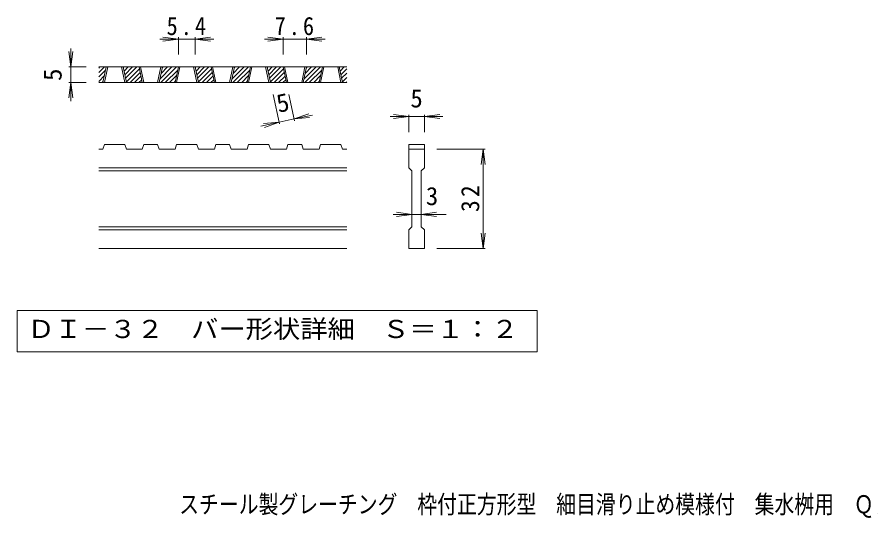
# Model space of a CAD drawing. Units: millimetres on the paper, enlarged 5 times, with parts at other scales. Extents: x -666 to 879, y -685 to 671.
# Drawn here: x -578 to 110, y -685 to -281 of the extents above; entities that cross this region are included whole.
import ezdxf
from ezdxf.enums import TextEntityAlignment as Align

# ---------------------------------------------------------------- set-up
doc = ezdxf.new("R2010")
doc.units = ezdxf.units.MM
doc.header["$LTSCALE"] = 5
doc.layers.add('D-0_通り芯', color=3, linetype='Continuous', lineweight=9)
doc.layers.add('D-4_寸法', color=7, linetype='Continuous', lineweight=9)
doc.layers.add('F-5_F-5ﾚｲﾔ', color=2, linetype='Continuous')
doc.styles.add('ＭＳ ゴシック', font='')
doc.styles.get('ＭＳ ゴシック').set_extended_font_data('MS Gothic')

msp = doc.modelspace()

# ---------------------------------------------------------------- linework, layer by layer
at = {"layer": 'D-0_通り芯'}
for p, q in [((-512.109, -326.051), (-507.576, -321.518)), ((-512.109, -322.516), (-511.112, -321.518)), ((-312.109, -321.518), (-512.109, -321.518)), ((-508.671, -334.018), (-505.996, -321.518)), ((-507.421, -334.018), (-504.746, -321.518)), ((-493.671, -321.518), (-490.996, -334.018)), ((-492.421, -321.518), (-489.746, -334.018)), ((-492.335, -321.917), (-491.936, -321.518)), ((-491.712, -324.83), (-488.401, -321.518)), ((-491.089, -327.742), (-484.865, -321.518)), ((-490.466, -330.654), (-481.33, -321.518)), ((-489.843, -333.566), (-479.313, -323.037)), ((-476.963, -334.018), (-479.638, -321.518)), ((-475.713, -334.018), (-478.388, -321.518)), ((-461.963, -321.518), (-464.638, -334.018)), ((-460.713, -321.518), (-463.388, -334.018)), ((-462.8, -331.273), (-453.046, -321.518)), ((-462.01, -334.018), (-449.51, -321.518)), ((-461.838, -326.775), (-456.581, -321.518)), ((-460.875, -322.277), (-460.117, -321.518)), ((-450.605, -334.018), (-447.93, -321.518)), ((-449.355, -334.018), (-446.68, -321.518)), ((-435.605, -321.518), (-432.93, -334.018)), ((-434.355, -321.518), (-431.68, -334.018)), ((-434.269, -321.917), (-433.87, -321.518)), ((-433.646, -324.83), (-430.335, -321.518)), ((-433.023, -327.742), (-426.799, -321.518)), ((-432.4, -330.654), (-423.264, -321.518)), ((-431.777, -333.566), (-421.247, -323.037)), ((-418.897, -334.018), (-421.572, -321.518)), ((-417.647, -334.018), (-420.322, -321.518)), ((-403.897, -321.518), (-406.572, -334.018)), ((-402.647, -321.518), (-405.322, -334.018)), ((-404.734, -331.273), (-394.98, -321.518)), ((-403.944, -334.018), (-391.444, -321.518)), ((-403.772, -326.775), (-398.515, -321.518)), ((-402.809, -322.277), (-402.051, -321.518)), ((-392.539, -334.018), (-389.864, -321.518)), ((-391.289, -334.018), (-388.614, -321.518)), ((-377.539, -321.518), (-374.864, -334.018)), ((-376.289, -321.518), (-373.614, -334.018)), ((-376.203, -321.917), (-375.804, -321.518)), ((-375.58, -324.83), (-372.269, -321.518)), ((-374.957, -327.742), (-368.733, -321.518)), ((-374.334, -330.654), (-365.198, -321.518)), ((-373.711, -333.566), (-363.181, -323.037)), ((-360.831, -334.018), (-363.506, -321.518)), ((-359.581, -334.018), (-362.256, -321.518)), ((-345.831, -321.518), (-348.506, -334.018)), ((-344.581, -321.518), (-347.256, -334.018)), ((-346.668, -331.273), (-336.913, -321.518)), ((-345.878, -334.018), (-333.378, -321.518)), ((-345.706, -326.775), (-340.449, -321.518)), ((-344.743, -322.277), (-343.985, -321.518)), ((-334.473, -334.018), (-331.798, -321.518)), ((-333.223, -334.018), (-330.548, -321.518)), ((-319.473, -321.518), (-316.798, -334.018)), ((-318.223, -321.518), (-315.548, -334.018)), ((-318.137, -321.917), (-317.738, -321.518)), ((-317.514, -324.83), (-314.203, -321.518)), ((-316.891, -327.742), (-312.109, -322.96)), ((-512.109, -329.587), (-506.528, -324.006)), ((-512.109, -333.123), (-507.491, -328.504)), ((-486.759, -334.018), (-478.69, -325.949)), ((-483.223, -334.018), (-478.066, -328.861)), ((-458.475, -334.018), (-448.462, -324.006)), ((-454.939, -334.018), (-449.425, -328.504)), ((-428.693, -334.018), (-420.624, -325.949)), ((-425.157, -334.018), (-420, -328.861)), ((-400.409, -334.018), (-390.396, -324.006)), ((-396.873, -334.018), (-391.359, -328.504)), ((-370.627, -334.018), (-362.558, -325.949)), ((-367.091, -334.018), (-361.934, -328.861)), ((-342.343, -334.018), (-332.33, -324.006)), ((-338.807, -334.018), (-333.293, -328.504)), ((-316.268, -330.654), (-312.109, -326.496)), ((-315.645, -333.566), (-312.109, -330.031)), ((-312.109, -334.018), (-512.109, -334.018)), ((-509.47, -334.018), (-508.453, -333.002)), ((-479.688, -334.018), (-477.443, -331.774)), ((-451.404, -334.018), (-450.387, -333.002)), ((-421.622, -334.018), (-419.377, -331.774)), ((-393.338, -334.018), (-392.321, -333.002)), ((-363.556, -334.018), (-361.311, -331.774)), ((-335.272, -334.018), (-334.255, -333.002)), ((-312.561, -334.018), (-312.109, -333.567)), ((-508.671, -387.768), (-507.421, -384.018)), ((-490.996, -384.018), (-507.421, -384.018)), ((-490.996, -384.018), (-489.746, -387.768)), ((-476.963, -387.768), (-475.713, -384.018)), ((-464.638, -384.018), (-475.713, -384.018)), ((-464.638, -384.018), (-463.388, -387.768)), ((-450.605, -387.768), (-449.355, -384.018)), ((-432.93, -384.018), (-449.355, -384.018)), ((-431.68, -387.768), (-432.93, -384.018)), ((-418.897, -387.768), (-417.647, -384.018)), ((-406.572, -384.018), (-417.647, -384.018)), ((-406.572, -384.018), (-405.322, -387.768)), ((-392.539, -387.768), (-391.289, -384.018)), ((-391.289, -384.018), (-374.864, -384.018)), ((-373.614, -387.768), (-374.864, -384.018)), ((-360.831, -387.768), (-359.581, -384.018)), ((-348.506, -384.018), (-359.581, -384.018)), ((-348.506, -384.018), (-347.256, -387.768)), ((-334.473, -387.768), (-333.223, -384.018)), ((-333.223, -384.018), (-316.798, -384.018)), ((-315.548, -387.768), (-316.798, -384.018)), ((-262.109, -384.018), (-249.609, -384.018)), ((-262.109, -384.018), (-262.109, -387.768)), ((-249.609, -384.018), (-249.609, -387.768)), ((-508.671, -387.768), (-512.109, -387.768)), ((-476.963, -387.768), (-489.746, -387.768)), ((-450.605, -387.768), (-463.388, -387.768)), ((-418.897, -387.768), (-431.68, -387.768)), ((-392.539, -387.768), (-405.322, -387.768)), ((-360.831, -387.768), (-373.614, -387.768)), ((-334.473, -387.768), (-347.256, -387.768)), ((-312.109, -387.768), (-315.548, -387.768)), ((-262.109, -387.768), (-249.609, -387.768)), ((-262.109, -402.768), (-262.109, -387.768)), ((-249.609, -387.768), (-249.609, -402.768)), ((-312.109, -402.768), (-512.109, -402.768)), ((-312.109, -405.268), (-512.109, -405.268)), ((-262.109, -402.768), (-259.609, -405.268)), ((-252.11, -405.268), (-249.609, -402.768)), ((-252.11, -405.268), (-252.11, -450.268)), ((-312.109, -450.268), (-512.109, -450.268)), ((-312.109, -452.768), (-512.109, -452.768)), ((-252.11, -450.268), (-249.609, -452.768)), ((-249.609, -452.768), (-249.609, -467.768)), ((-312.109, -467.768), (-512.109, -467.768)), ((-249.609, -467.768), (-262.109, -467.768))]:
    msp.add_line(p, q, dxfattribs=at)
msp.add_lwpolyline([(-262.109, -467.768), (-262.109, -452.768), (-259.609, -450.268), (-259.609, -405.268)], dxfattribs=at)
at = {"layer": 'D-0_通り芯', "color": 7}
msp.add_lwpolyline([(-577.936, -517.768), (-577.936, -550.994), (-158.782, -550.994), (-158.782, -517.768)], close=True, dxfattribs=at)
at = {"layer": 'D-4_寸法'}
for p, q in [((-447.93, -299.018), (-462.93, -299.018)), ((-447.93, -299.018), (-460.323, -297.387)), ((-447.93, -299.018), (-460.323, -300.65)), ((-447.93, -297.518), (-447.93, -311.518)), ((-434.355, -299.018), (-447.93, -299.018)), ((-434.355, -299.018), (-421.962, -297.387)), ((-434.355, -297.518), (-434.355, -311.518)), ((-434.355, -299.018), (-421.962, -300.65)), ((-434.355, -299.018), (-419.355, -299.018)), ((-363.506, -299.018), (-378.506, -299.018)), ((-363.506, -299.018), (-375.899, -297.387)), ((-363.506, -299.018), (-375.899, -300.65)), ((-363.506, -297.518), (-363.506, -311.518)), ((-344.581, -299.018), (-363.506, -299.018)), ((-344.581, -299.018), (-332.188, -297.387)), ((-344.581, -297.518), (-344.581, -311.518)), ((-344.581, -299.018), (-332.188, -300.65)), ((-344.581, -299.018), (-329.581, -299.018)), ((-534.609, -321.518), (-536.241, -309.125)), ((-534.609, -321.518), (-534.609, -306.518)), ((-534.609, -321.518), (-532.978, -309.125)), ((-536.109, -321.518), (-522.109, -321.518)), ((-534.609, -321.518), (-534.609, -334.018)), ((-534.609, -334.018), (-536.241, -346.411)), ((-536.109, -334.018), (-522.109, -334.018)), ((-534.609, -334.018), (-532.978, -346.411)), ((-534.609, -334.018), (-534.609, -349.018)), ((-366.462, -367.437), (-371.521, -343.797)), ((-354.239, -364.821), (-358.738, -343.797)), ((-354.553, -363.354), (-366.776, -365.97)), ((-354.553, -363.354), (-342.776, -359.165)), ((-354.553, -363.354), (-339.885, -360.215)), ((-354.553, -363.354), (-342.093, -362.356)), ((-262.109, -361.518), (-277.109, -361.518)), ((-262.109, -361.518), (-274.502, -359.887)), ((-262.109, -361.518), (-274.502, -363.15)), ((-262.109, -360.018), (-262.109, -374.018)), ((-249.609, -361.518), (-262.109, -361.518)), ((-249.609, -361.518), (-237.216, -359.887)), ((-249.609, -360.018), (-249.609, -374.018)), ((-249.609, -361.518), (-237.216, -363.15)), ((-249.609, -361.518), (-234.609, -361.518)), ((-366.776, -365.97), (-381.444, -369.109)), ((-366.776, -365.97), (-379.236, -366.968)), ((-366.776, -365.97), (-378.554, -370.159)), ((-200.609, -387.768), (-239.609, -387.768)), ((-202.109, -387.768), (-203.741, -400.161)), ((-202.109, -387.768), (-200.478, -400.161)), ((-202.109, -467.768), (-202.109, -387.768)), ((-259.609, -440.268), (-274.609, -440.268)), ((-259.609, -440.268), (-272.003, -438.636)), ((-259.609, -440.268), (-272.003, -441.9)), ((-252.11, -440.268), (-259.609, -440.268)), ((-252.11, -440.268), (-239.717, -438.636)), ((-252.11, -440.268), (-239.717, -441.9)), ((-252.11, -440.268), (-232.11, -440.268)), ((-202.109, -467.768), (-203.741, -455.375)), ((-202.109, -467.768), (-200.478, -455.375)), ((-200.609, -467.768), (-239.609, -467.768))]:
    msp.add_line(p, q, dxfattribs=at)

# ---------------------------------------------------------------- texts
at = {"layer": 'D-0_通り芯', "color": 2, "style": 'ＭＳ ゴシック', "width": 1.1}
msp.add_text('ＤＩ－３２\u3000バー形状詳細\u3000Ｓ＝１：２', height=14.66, dxfattribs=at).set_placement((-569.609, -544.381), align=Align.BOTTOM_LEFT)
at = {"layer": 'D-4_寸法', "color": 2, "style": 'ＭＳ ゴシック'}
for rotation, p in [(90, (-537.609, -332.768)), (12.079, (-366.182, -362.775))]:
    msp.add_text('5', height=14.66, rotation=rotation, dxfattribs=at).set_placement(p, align=Align.BOTTOM_LEFT)
for s, p in [('5', (-260.859, -358.518)), ('3', (-248.36, -437.268))]:
    msp.add_text(s, height=14.66, dxfattribs=at).set_placement(p, align=Align.BOTTOM_LEFT)
at = {"layer": 'D-4_寸法', "color": 2, "char_height": 14.66, "attachment_point": 7, "style": 'ＭＳ ゴシック'}
for s, insert in [('\\T1.27;\\W0.9;5.4', (-457.392, -296.018)), ('\\T1.27;\\W0.9;7.6', (-370.293, -296.018))]:
    msp.add_mtext(s, dxfattribs=dict(at, insert=insert))
at = {"layer": 'D-4_寸法', "color": 2, "insert": (-205.109, -438.393), "char_height": 14.66, "attachment_point": 7, "rotation": 90, "style": 'ＭＳ ゴシック'}
msp.add_mtext('\\T1.27;\\W0.95;32', dxfattribs=at)
at = {"layer": 'F-5_F-5ﾚｲﾔ', "style": 'ＭＳ ゴシック', "width": 0.8}
msp.add_text('スチール製グレーチング\u3000枠付正方形型\u3000細目滑り止め模様付\u3000集水桝用\u3000ＱＸＣ ４４３２', height=14.66, dxfattribs=at).set_placement((-447.25, -685.652), align=Align.BOTTOM_LEFT)

doc.saveas('drawing.dxf')
